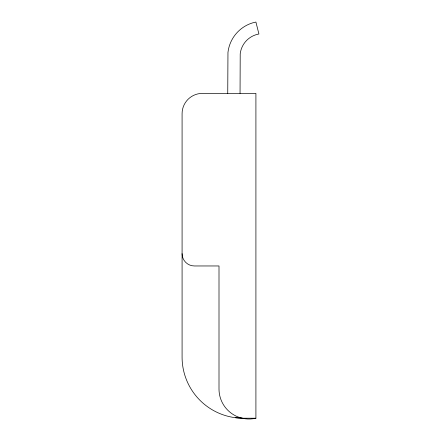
<?xml version="1.0" encoding="UTF-8"?>
<svg xmlns="http://www.w3.org/2000/svg" width="441" height="441" viewBox="0 0 441 441"><rect width="100%" height="100%" fill="white"/><g stroke="black" fill="none" stroke-linecap="round" stroke-linejoin="round"><path stroke-width="0.66" d="M242.533 418.211A61.112 61.112 0 0 1 182.083 357.105L182.083 113.684A20.303 20.303 0 0 1 202.391 93.382L255.912 93.382L255.912 418.217L243.2 418.217L235.224 417.693M240.047 93.382L240.207 53.846A22.805 22.805 0 0 1 256.028 34.707L258.917 33.979L255.907 22.05L252.335 22.949A35.131 35.131 0 0 0 227.964 52.429L227.743 93.382M182.083 253.647A12.309 12.309 0 0 0 194.398 265.962L219.001 265.962L219.001 389.006A30.016 30.016 0 0 0 238.19 416.999L242.5 418.305A30.016 30.016 0 0 0 255.912 418.217"/></g></svg>
